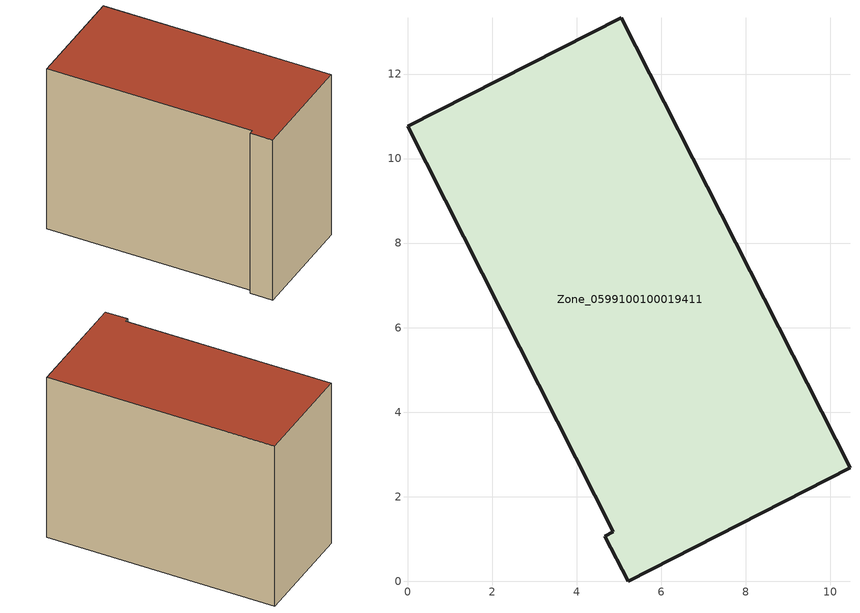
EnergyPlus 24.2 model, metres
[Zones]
Zone_0599100100019411
 floor ground (C_G): 4.67,1.07 4.87,1.17 0,10.77 5.06,13.33 10.47,2.68 5.22,0 z3.35
 wall outside (C_F): 4.87,1.17 4.67,1.07 5.22,0 10.47,2.68 5.06,13.33 0,10.77 4.87,1.17 z3.35:12.46
 roof outside (C_R): 5.06,13.33 0,10.77 4.87,1.17 4.67,1.07 5.22,0 10.47,2.68 z12.46
[BUILDING]
Pand.0599100100019411: North Axis=0; Terrain=City; Loads Convergence Tolerance Value=0.04; Temperature Convergence Tolerance Value=0.4; Solar Distribution=FullExterior; Maximum Number of Warmup Days=25; Minimum Number of Warmup Days=1
[Site:Location]
Rotterdam.The.Hague.AP_ZH_NLD Design_Conditions: Latitude=51.96; Longitude=4.45; Time Zone=1; Elevation=-4.5
[SITE:GROUNDTEMPERATURE:BUILDINGSURFACE]
18, 18, 18, 18, 18, 18, 18, 18, 18, 18, 18, 18
[MATERIAL] Thermal Absorptance=0.9; Solar Absorptance=0.7; Visible Absorptance=0.7
Name | Roughness | Thickness | Conductivity | Density | Specific Heat
G.TC.2015-2018 | MediumSmooth | 0.15 | 0.0428571 | 540 | 1210
F.TC.2015-2018 | Rough | 0.3 | 0.0666667 | 1920 | 840
R.TC.2015-2018 | MediumRough | 0.2 | 0.0333333 | 1500 | 1000
[CONSTRUCTION]
C_G: G.TC.2015-2018
C_F: F.TC.2015-2018
C_R: R.TC.2015-2018
[ZONE]
Zone_0599100100019411: Type=1; Multiplier=1; Ceiling Height=Autocalculate; Volume=Autocalculate; Floor Area=autocalculate; Part of Total Floor Area=Yes
[ZONEINFILTRATION:DESIGNFLOWRATE]
Infil_Zone_0599100100019411: Zone or ZoneList or Space or SpaceList=Zone_0599100100019411; Schedule=AlwaysOn; Design Flow Rate Calculation Method=Flow/Area; Flow Rate per Floor Area=0.0015; Constant Term Coefficient=1; Temperature Term Coefficient=0; Velocity Term Coefficient=0; Velocity Squared Term Coefficient=0
[HVACTEMPLATE:ZONE:IDEALLOADSAIRSYSTEM]
Zone_0599100100019411: Maximum Heating Supply Air Temperature=50; Minimum Cooling Supply Air Temperature=13; Maximum Heating Supply Air Humidity Ratio=0.0156; Minimum Cooling Supply Air Humidity Ratio=0.0077; Heating Limit=NoLimit; Cooling Limit=NoLimit; Dehumidification Control Type=ConstantSensibleHeatRatio; Cooling Sensible Heat Ratio=0.7; Dehumidification Setpoint=60; Humidification Control Type=None; Humidification Setpoint=30; Outdoor Air Method=None; Outdoor Air Flow Rate per Person=0.00944; Outdoor Air Flow Rate per Zone Floor Area=0; Outdoor Air Flow Rate per Zone=0; Demand Controlled Ventilation Type=None; Outdoor Air Economizer Type=NoEconomizer; Heat Recovery Type=None; Sensible Heat Recovery Effectiveness=0.7; Latent Heat Recovery Effectiveness=0.65
[ZONECONTROL:THERMOSTAT]
ThermostatControl_Zone_0599100100019411: Zone or ZoneList=Zone_0599100100019411; Control Type Schedule=DualSetpointControlType; Control 1=Thermostat_Zone_0599100100019411; Temperature Difference Between Cutout And Setpoint=0
[THERMOSTATSETPOINT:DUALSETPOINT]
Thermostat_Zone_0599100100019411: Heating Setpoint Temperature Schedule=HeatingSetpoint_Zone_0599100100019411; Cooling Setpoint Temperature Schedule=CoolingSetpoint_Zone_0599100100019411
[SCHEDULE:COMPACT]
HeatingSetpoint_Zone_0599100100019411: Through: 12/31, For: AllDays, Until: 24:00, 21
CoolingSetpoint_Zone_0599100100019411: Through: 12/31, For: AllDays, Until: 24:00, 24
DualSetpointControlType: Through: 12/31, For: AllDays, Until: 24:00, 4
AlwaysOn: Through: 12/31, For: AllDays, Until: 24:00, 1
